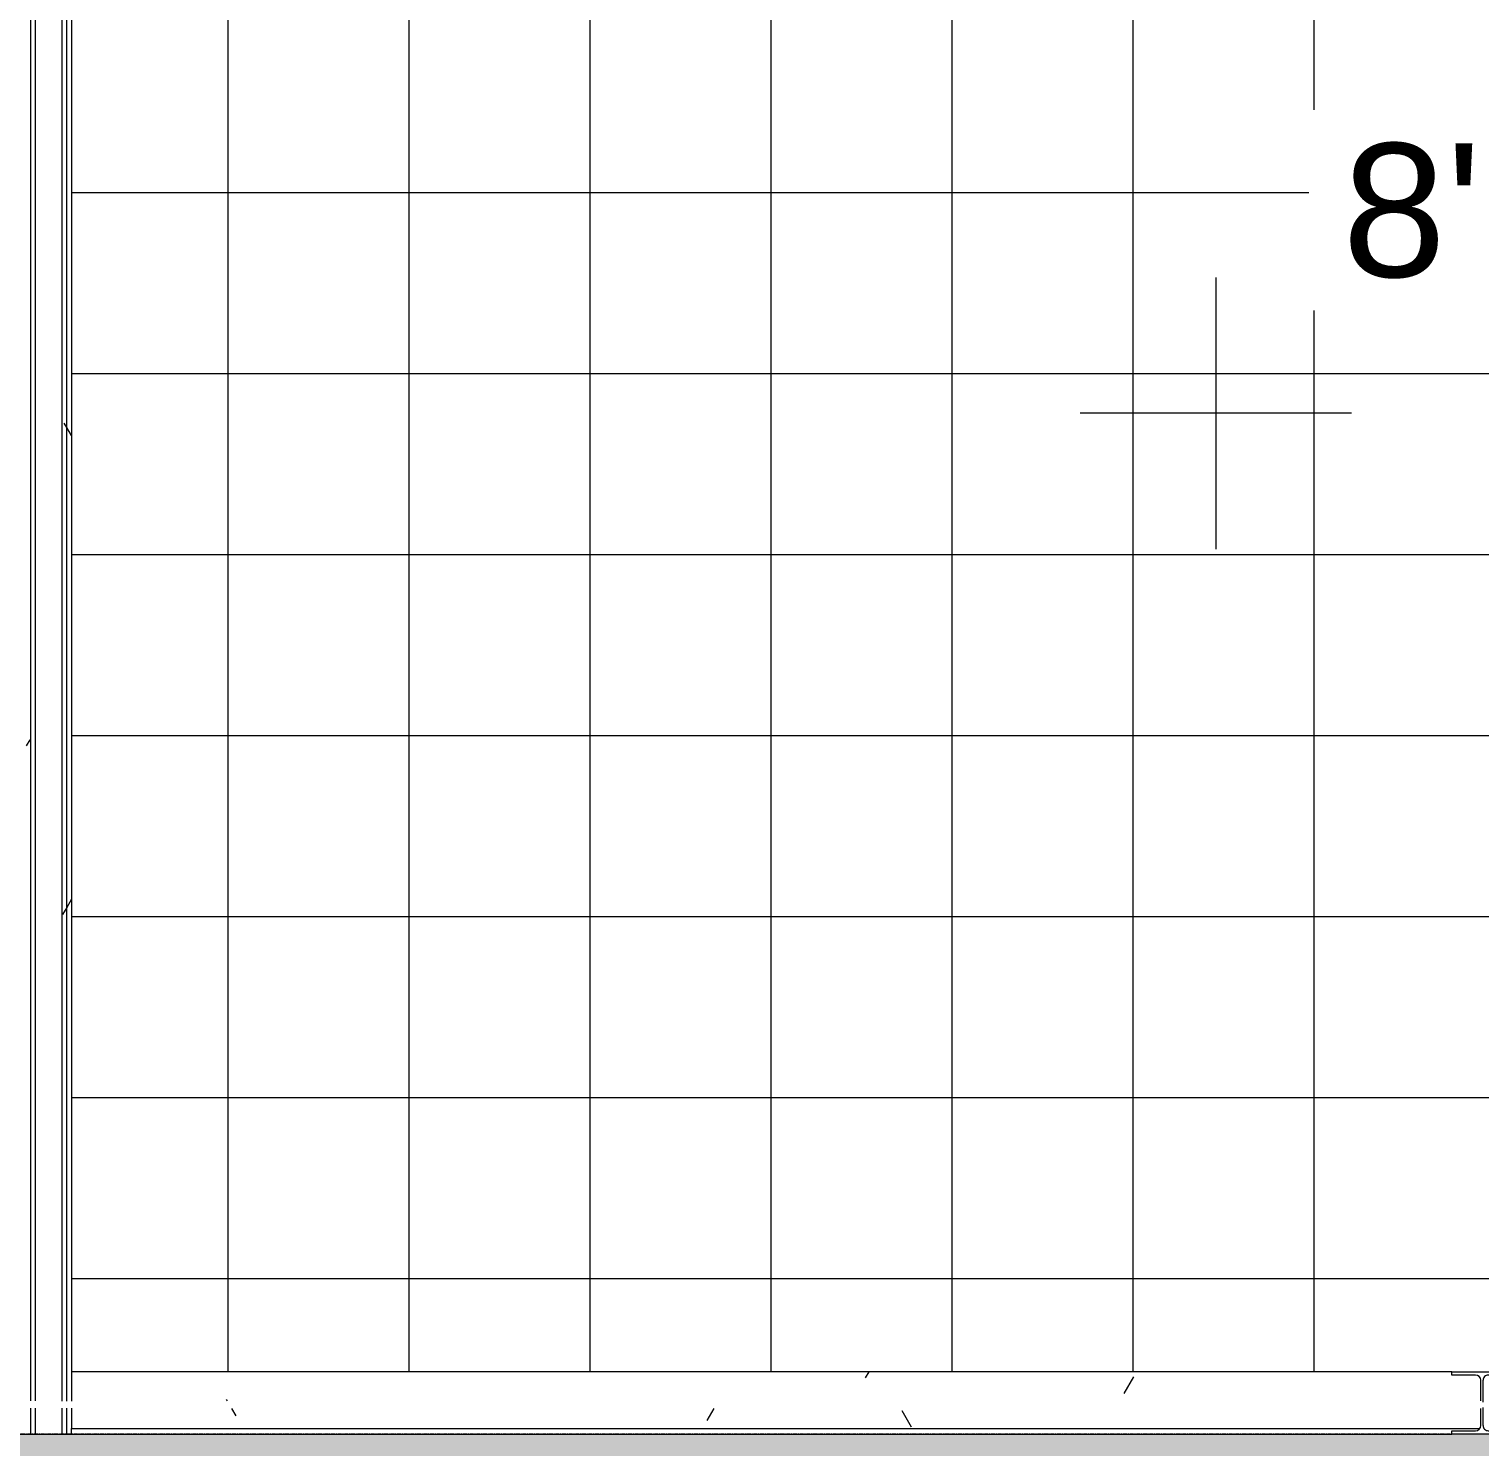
# Model space of a CAD drawing. Header units: inches. Extents: x 21035 to 27089, y -23277 to -20247.
# Drawn here: x 24630.3 to 24822.6, y -22789 to -22601 of the extents above; entities that cross this region are included whole.
import ezdxf

# ---------------------------------------------------------------- set-up
doc = ezdxf.new("R2010")
doc.units = ezdxf.units.IN
doc.header["$MEASUREMENT"] = 0
doc.linetypes.add('Grid Line 1_2_', pattern=[0.875, 0.5, -0.125, 0.125, -0.125])
for name, color, linetype, lineweight in [('A-CLNG', 13, 'Continuous', 13), ('A-CLNG-PATT', 13, 'Continuous', 13), ('A-WALL', 113, 'Continuous', 13), ('A-WALL-PATT', 111, 'Continuous', 25), ('G-ANNO-DIMS', 111, 'Continuous', 9), ('I-WALL', 2, 'Continuous', 13), ('S-COLS', 52, 'Continuous', 13), ('S-GRID', 1, 'Continuous', 9)]:
    doc.layers.add(name, color=color, linetype=linetype, lineweight=lineweight)
doc.styles.add('Arial_1', font='arial.ttf', dxfattribs={"height": 17.703593})
pattern_1 = [(0, (0, 0), (61.44, 15.36), [2.534, -43.546, 2.534, -43.546, -245.76]), (0, (0, 0), (61.44, 15.36), [-92.16, 2.534, -89.626, 2.534, -43.546, -107.52]), (0, (0, 0), (61.44, 15.36), [-230.4, 2.534, -28.186, 2.534, -74.266]), (120, (23.04, 7.68), (-44.02215, 45.528601), [2.534, -43.546, 2.534, -43.546, -245.76]), (120, (23.04, 7.68), (-44.02215, 45.528601), [-92.16, 2.534, -89.626, 2.534, -43.546, -107.52]), (120, (23.04, 7.68), (-44.02215, 45.528601), [-230.4, 2.534, -28.186, 2.534, -74.266]), (240, (30.72, 38.4), (-17.41785, -60.888601), [2.534, -43.546, 2.534, -43.546, -245.76]), (240, (30.72, 38.4), (-17.41785, -60.888601), [-92.16, 2.534, -89.626, 2.534, -43.546, -107.52]), (240, (30.72, 38.4), (-17.41785, -60.888601), [-230.4, 2.534, -28.186, 2.534, -74.266])]

# ---------------------------------------------------------------- blocks, each defined once
blk = doc.blocks.new('W-Wide Flange-Column - B2_E-V5-RCP - First Floor')
at = {"layer": 'S-COLS', "lineweight": 9}
h = blk.add_hatch(dxfattribs=at)
h.set_pattern_fill('FP_4', color=8, style=0, pattern_type=2)
h.set_pattern_definition([(225, (24822.89, -22783.178), (19.00703, -19.00703), []), (225, (24822.89, -22811.978), (19.00703, -19.00703), [])])
h.paths.add_polyline_path([(4, 4.13), (-4, 4.13), (-4, 3.69), (-0.84, 3.69), (-0.35, 3.49), (-0.14, 3), (-0.07, 0.68), (0.1, 0.73), (0.14, 0.73), (0.14, 3), (0.35, 3.49), (0.84, 3.69), (4, 3.69)], flags=0)
h.paths.add_polyline_path([(-0.14, -0.14), (-0.14, -3), (-0.35, -3.49), (-0.84, -3.69), (-4, -3.69), (-4, -4.12), (4, -4.12), (4, -3.69), (0.84, -3.69), (0.35, -3.49), (0.14, -3), (0.1, -0.27), (-0.07, -0.21), (-0.12, -0.16)], flags=0)
at = {"layer": 'S-COLS', "color": 7}
for p, q in [((-4, 4.13), (4, 4.13)), ((-4, 3.69), (-4, 4.13)), ((4, 4.13), (4, 3.69)), ((-0.84, 3.69), (-4, 3.69)), ((-0.14, 0.59), (-0.14, 3)), ((0.14, 3), (0.14, 0.73)), ((4, 3.69), (0.84, 3.69)), ((-0.14, -3), (-0.14, -0.12)), ((0.14, -0.27), (0.14, -3)), ((-4, -4.12), (-4, -3.69)), ((-4, -3.69), (-0.84, -3.69)), ((0.84, -3.69), (4, -3.69)), ((4, -3.69), (4, -4.12)), ((4, -4.12), (-4, -4.12))]:
    blk.add_line(p, q, dxfattribs=at)
for centre, start, end in [((-0.84, 3), 360, 90), ((0.84, 3), 90, 180), ((-0.84, -3), 270, 0), ((0.84, -3), 180, 270)]:
    blk.add_arc(centre, 0.691, start, end, dxfattribs=at)
blk = doc.blocks.new('Spot Elevations - Spot Elevation - Crosshair-15354-RCP - First Floor')
at = {"layer": 'G-ANNO-DIMS'}
for p, q in [((0, 0.09375), (0, -0.09375)), ((0.09375, 0), (-0.09375, 0))]:
    blk.add_line(p, q, dxfattribs=at)

msp = doc.modelspace()

# ---------------------------------------------------------------- hatches: boundary and pattern name
at = {"layer": 'A-CLNG-PATT', "lineweight": 9}
h = msp.add_hatch(dxfattribs=at)
h.set_pattern_fill('FP_38', color=8, style=0, pattern_type=2)
h.set_pattern_definition([(270, (24800.64, -22574.678), (-24, -1e-15), []), (180, (24800.64, -22574.678), (3e-15, 24), [])])
h.paths.add_polyline_path([(24635.8902, -22779.0528), (24965.4527, -22779.0528), (24965.4527, -22370.3028), (24635.8902, -22370.3028), (24635.8902, -22762.7751)], flags=0)
h = msp.add_hatch(dxfattribs=at)
h.set_pattern_fill('FP_10', color=8, style=0, pattern_type=2)
h.set_pattern_definition(pattern_1)
h.paths.add_polyline_path([(24707.2096, -22786.5528), (24822.5904, -22786.5528), (24822.7457, -22786.1778), (24822.7085, -22783.9122), (24635.8902, -22783.9122), (24635.8902, -22786.5528), (24696.9798, -22786.5528)], flags=0)
h.paths.add_polyline_path([(24960.1754, -22786.5528), (24965.4527, -22786.5528), (24965.4527, -22779.0528), (24826.8902, -22779.0528), (24826.8902, -22779.4864), (24823.7262, -22779.4864), (24823.2373, -22779.6889), (24823.0348, -22780.1778), (24823.0348, -22786.1778), (24823.2373, -22786.5528), (24942.629, -22786.5528)], flags=0)
h.paths.add_polyline_path([(24739.777, -22782.9122), (24822.7457, -22782.9122), (24822.7457, -22780.1778), (24822.5432, -22779.6889), (24822.0543, -22779.4864), (24818.8902, -22779.4864), (24818.8902, -22779.0528), (24635.8902, -22779.0528), (24635.8902, -22782.9122), (24732.0725, -22782.9122)], flags=0)
at = {"layer": 'A-WALL-PATT', "lineweight": 9}
h = msp.add_hatch(dxfattribs=at)
h.set_pattern_fill('FP_10', color=8, style=0, pattern_type=2)
h.set_pattern_definition(pattern_1)
h.paths.add_polyline_path([(24630.5152, -22787.3028), (24630.5152, -22783.9122), (24629.8902, -22783.938), (24629.8902, -22787.3028)], flags=0)
h.paths.add_polyline_path([(24629.8902, -22782.9122), (24630.5152, -22782.9122), (24630.5152, -22370.1778), (24635.2652, -22370.1778), (24635.2652, -22369.5528), (24629.8902, -22369.5528), (24629.8902, -22782.7765)], flags=0)
h = msp.add_hatch(dxfattribs=at)
h.set_pattern_fill('FP_10', color=8, style=0, pattern_type=2)
h.set_pattern_definition(pattern_1)
h.paths.add_polyline_path([(24631.1402, -22787.3028), (24631.1402, -22783.9122), (24630.5152, -22783.9122), (24630.5152, -22787.3028)], flags=0)
h.paths.add_polyline_path([(24631.1402, -22782.9122), (24631.1402, -22370.8028), (24634.6402, -22370.8028), (24634.6402, -22370.1778), (24630.5152, -22370.1778), (24630.5207, -22782.9122)], flags=0)
h = msp.add_hatch(dxfattribs=at)
h.set_pattern_fill('FP_10', color=8, style=0, pattern_type=2)
h.set_pattern_definition(pattern_1)
h.paths.add_polyline_path([(24634.6402, -22787.3028), (24635.2652, -22787.3028), (24635.2613, -22783.9122), (24634.6402, -22783.9122), (24634.6402, -22786.5528)], flags=0)
h.paths.add_polyline_path([(24635.2598, -22782.9122), (24635.2652, -22782.9122), (24635.2652, -22370.1778), (24634.6402, -22370.1778), (24634.6402, -22782.9122)], flags=0)
h = msp.add_hatch(dxfattribs=at)
h.set_pattern_fill('FP_10', color=8, style=0, pattern_type=2)
h.set_pattern_definition(pattern_1)
h.paths.add_polyline_path([(24635.2652, -22787.3028), (24635.8902, -22787.3028), (24635.8863, -22783.9122), (24635.2652, -22783.9122), (24635.2652, -22786.5528)], flags=0)
h.paths.add_polyline_path([(24635.8848, -22782.9122), (24635.8902, -22782.9122), (24635.8902, -22369.5528), (24635.2652, -22369.5528), (24635.2652, -22782.9122)], flags=0)
h = msp.add_hatch(dxfattribs=at)
h.set_pattern_fill('FP_11', color=8, style=0, pattern_type=2)
h.set_pattern_definition([(161.57, (0.96, 0.96), (-7.6802237, -0.0009796), [0, -54.643, 6.067, 0]), (18.43, (-0.96, 0.96), (-7.6802237, 0.0009796), [0, -54.643, 6.067, 0]), (108.43, (0.96, 0.96), (3.8382953, -19.20136532), [18.211, -42.499]), (71.57, (-0.96, 0.96), (3.8382953, 19.20136532), [18.211, -42.499])])
h.paths.add_polyline_path([(24244.7652, -22795.3028), (25073.3277, -22795.3028), (25073.3277, -22787.3028), (24244.7652, -22787.3028), (24244.7652, -22791.8254)], flags=0)

# ---------------------------------------------------------------- linework, layer by layer
at = {"layer": 'A-CLNG', "color": 8, "lineweight": 9}
msp.add_line((24818.8902, -22779.0528), (24635.8902, -22779.0528), dxfattribs=at)
at = {"layer": 'A-WALL', "color": 7}
for p, q in [((24630.5152, -22782.9122), (24630.5152, -22370.1778)), ((24635.2652, -22782.9283), (24635.2652, -22370.1778)), ((24631.1402, -22782.9122), (24631.1402, -22370.8028)), ((24634.6402, -22782.9286), (24634.6402, -22370.8028)), ((24630.5152, -22787.3028), (24630.5152, -22783.8846)), ((24631.1402, -22787.3028), (24631.1402, -22783.8849)), ((24634.6402, -22787.3028), (24634.6402, -22783.8865)), ((24635.2652, -22787.3028), (24635.2652, -22783.8868)), ((24537.3902, -22787.3028), (24818.8902, -22787.3028)), ((24635.8902, -22787.3028), (24635.8902, -22786.5528)), ((24635.8902, -22786.5528), (24822.5904, -22786.5528))]:
    msp.add_line(p, q, dxfattribs=at)
at = {"layer": 'I-WALL', "color": 7}
for p, q in [((24635.8902, -22369.5528), (24635.8902, -22782.9281)), ((24635.8902, -22783.8871), (24635.8902, -22786.5528))]:
    msp.add_line(p, q, dxfattribs=at)
at = {"layer": 'S-GRID', "linetype": 'Grid Line 1_2_'}
msp.add_line((26557.3237, -22787.3028), (21678.6385, -22787.3028), dxfattribs=at)
msp.add_line((26557.3237, -22787.3028), (21678.6385, -22787.3028), dxfattribs=at)

# ---------------------------------------------------------------- block references
at = {"layer": 'G-ANNO-DIMS', "xscale": 191.9999999999999, "yscale": 191.9999999999999, "zscale": 191.9999999999999}
msp.add_blockref('Spot Elevations - Spot Elevation - Crosshair-15354-RCP - First Floor', (24787.6072, -22651.9515), dxfattribs=at)
at = {"layer": 'S-COLS', "color": 8, "lineweight": 9, "rotation": 180}
msp.add_blockref('W-Wide Flange-Column - B2_E-V5-RCP - First Floor', (24822.8902, -22783.1778), dxfattribs=at)

# ---------------------------------------------------------------- next in the draw order: texts
at = {"layer": 'G-ANNO-DIMS', "insert": (24804.3772, -22616.1556), "char_height": 17.70359, "width": 74.952, "attachment_point": 1, "line_spacing_factor": 0.938532, "style": 'Arial_1', "bg_fill": 3, "box_fill_scale": 1.25, "bg_fill_color": 0, "bg_fill_transparency": 0}
msp.add_mtext('8\' - 8"', dxfattribs=at)

doc.saveas('drawing.dxf')
